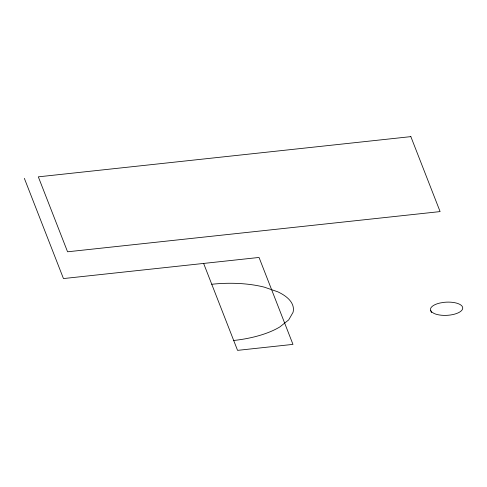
<?xml version="1.0" encoding="UTF-8"?>
<svg xmlns="http://www.w3.org/2000/svg" width="487" height="487" viewBox="0 0 487 487"><rect width="100%" height="100%" fill="white"/><g stroke="black" fill="none" stroke-linecap="round" stroke-linejoin="round"><path stroke-width="0.73" d="M430.648 310.475L431.841 312.076L434.039 313.451A16.162 6.599 -3 0 0 461.664 310.469A16.162 6.599 -3 0 0 444.089 302.336L440.047 302.999A16.162 6.599 -3 0 0 430.648 310.475L431.482 312.611M203.627 263.437L237.553 350.366L292.967 344.382L259.041 257.453L63.462 278.564L24.35 178.352M233.693 340.48A70.779 28.903 -3 0 0 279.867 326.917L288.7 319.898L293.028 312.362A70.779 28.903 -3 0 0 277.73 291.792L264.356 287.166A70.779 28.903 -3 0 0 211.754 284.268M410.845 136.634L38.321 176.842L67.571 251.797L440.102 211.589L410.845 136.634"/></g></svg>
